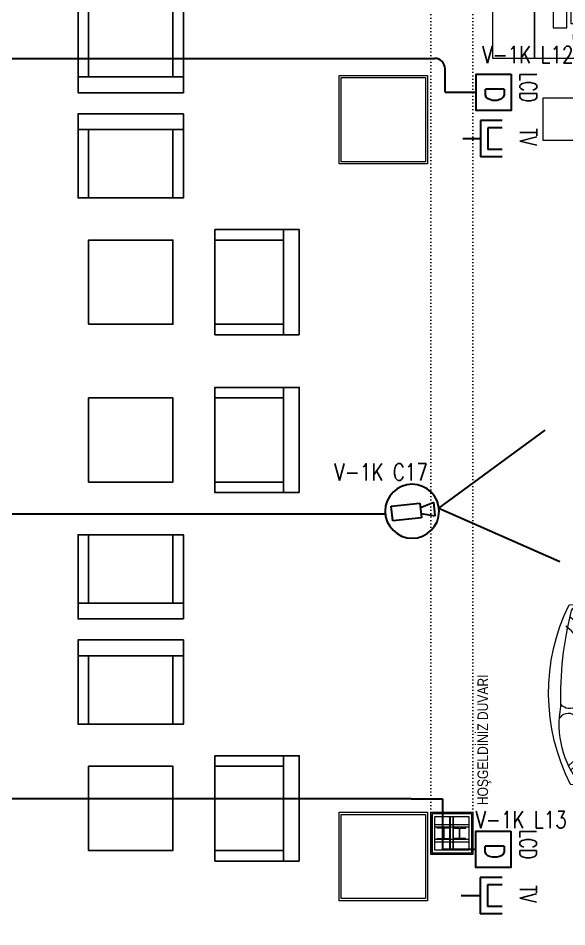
# Model space of a CAD drawing. Extents: x -1073 to 35213, y -1180 to 6950.
# Drawn here: x 4094 to 4615, y 1686 to 2549 of the extents above; entities that cross this region are included whole.
import ezdxf
from ezdxf.enums import TextEntityAlignment as Align

# ---------------------------------------------------------------- set-up
doc = ezdxf.new("R2010")
doc.units = 0
doc.header["$LTSCALE"] = 25
doc.linetypes.add('DOT2', pattern=[0.125, 0, -0.125])
doc.layers.get('0').update_dxf_attribs({"color": 9, "lineweight": 9})
for name, color, linetype, lineweight in [('01', 9, 'Continuous', 9), ('04', 9, 'Continuous', 9), ('05', 9, 'Continuous', 9), ('06D', 9, 'Continuous', 9), ('10', 9, 'Continuous', 9), ('14', 9, 'Continuous', 9), ('20', 9, 'DOT2', 9), ('21', 9, 'Continuous', 9), ('DATA TAVAN', 160, 'Continuous', 30), ('E-DAHİLİ DOME KAMERA', 7, 'Continuous', 30), ('E-DAHİLİ KAMERA', 7, 'Continuous', 30), ('E-DATA PRİZİ (RJ45)', 7, 'Continuous', 30), ('E-YAZI', 7, 'Continuous', 30)]:
    doc.layers.add(name, color=color, linetype=linetype, lineweight=lineweight)
doc.styles.add('E-YAZI', font='txttw.shx')
doc.styles.add('MuuM_TEXT-STANDART', font='ARIALN.TTF')

# ---------------------------------------------------------------- blocks, each defined once
blk = doc.blocks.new('p-kolon-80x80-vw')
at = {"layer": '01'}
blk.add_lwpolyline([(-40, -40), (-40, 40), (40, 40), (40, -40)], close=True, dxfattribs=at)
blk = doc.blocks.new('p-vw-hoşgeldin tak')
at = {"layer": '06D'}
for points in [[(-541.1, 3.9), (-541.1, 36.1), (-508.9, 36.1), (-508.9, 3.9)], [(-530.7, 21.81), (-530.7, 3.9), (-533.4, 3.9), (-533.4, 36.1), (-530.7, 36.1)], [(-516.6, 21.81), (-516.6, 3.9), (-519.3, 3.9), (-519.3, 36.1), (-516.6, 36.1)], [(-541.1, 21.81), (-508.9, 21.81), (-508.9, 19.11), (-541.1, 19.11), (-541.1, 21.81)], [(-541.1, 21.39), (-508.9, 21.39), (-508.9, 18.69), (-541.1, 18.69), (-541.1, 21.39)]]:
    blk.add_lwpolyline(points, close=True, dxfattribs=at)
at = {"layer": '10'}
for points in [[(-545, 0), (-545, 40), (-505, 40), (-505, 0)], [(-506.2, 38.8), (-543.8, 38.8), (-506.2, 38.8), (-506.2, 1.2), (-543.8, 1.2), (-543.8, 38.8)]]:
    blk.add_lwpolyline(points, close=True, dxfattribs=at)
for points in [[(-530.7, 21.81), (-530.7, 33.81), (-529.9, 33.81), (-529.9, 29.26, 0.414214), (-528.7, 28.06), (-521.3, 28.06, 0.414214), (-520.1, 29.26), (-520.1, 33.81), (-519.3, 33.81), (-519.3, 21.81), (-520.1, 21.81), (-520.1, 26.36, 0.414214), (-521.3, 27.56), (-528.7, 27.56, 0.414214), (-529.9, 26.36), (-529.9, 21.81)], [(-530.7, 18.69), (-530.7, 6.69), (-529.9, 6.69), (-529.9, 11.24, -0.414214), (-528.7, 12.44), (-521.3, 12.44, -0.414214), (-520.1, 11.24), (-520.1, 6.69), (-519.3, 6.69), (-519.3, 18.69), (-520.1, 18.69), (-520.1, 14.14, -0.414214), (-521.3, 12.94), (-528.7, 12.94, -0.414214), (-529.9, 14.14), (-529.9, 18.69)]]:
    blk.add_lwpolyline(points, format="xyb", close=True, dxfattribs=at)
at = {"layer": '20'}
for points in [[(-505, 40), (811, 40)], [(-505, 0), (811, 0)]]:
    blk.add_lwpolyline(points, dxfattribs=at)
blk = doc.blocks.new('m-vw-sehpa')
at = {"lineweight": -3, "ltscale": 0.5}
blk.add_lwpolyline([(0, 0), (80, 0), (80, -80), (0, -80)], close=True, dxfattribs=at)
blk = doc.blocks.new('m-vw-tekli koltuk')
at = {"lineweight": -3, "ltscale": 0.5}
blk.add_lwpolyline([(-50, 0), (50, 0), (50, -80), (-50, -80)], close=True, dxfattribs=at)
for points in [[(-50, -15), (-50, -15), (50, -15)], [(-40, -15), (-40, -15), (-40, -80)], [(40, -15), (40, -15), (40, -80)]]:
    blk.add_lwpolyline(points, dxfattribs=at)
blk = doc.blocks.new('p-araba-caddy')
for points in [[(4.26, 87.51), (96.49, 89.41), (104.41, 102.92), (112.34, 100.13), (105.35, 88.48), (403.12, 88.69), (392.45, 85.45), (418.68, 84.42, -0.236784), (423.23, -86.05), (112.38, -97.42), (113.04, -112.56), (99.21, -96.1), (12.07, -96.13, -0.35315), (-45.78, -38.19), (-47.76, 31.57, -0.418979), (4.26, 87.51, -0.014091)], [(2.59, 87.13), (-12.8, 80.33, 0.245122), (-38.23, 40.61, 1.092698)], [(409.1, 84.81, -0.220393), (429.15, 10.65, -0.069309), (420.89, -80.59, -0.369387), (413.22, -85.28, 0.321855)], [(64.08, 71.92), (123.59, 65.82, 0.084966), (128.47, -72.87, -0.035125), (66.42, -79.48, -0.194351), (64.08, 71.92, 5.525286)], [(420.8, 66.63), (409.14, 55.57, -0.115145), (408.6, -46.74, 0.095225), (425.84, -65.72, -1.448896)], [(198.7, 59.31), (404.34, 58.71, -0.170159), (399.21, -57.46), (133.8, -68.34)], [(414.2, 20.68, 0.498413), (429.89, 21.34, -5.209749)], [(414.6, 10.43, -0.389225), (429.11, 8.84, 0.453338)], [(-37.08, -40.41), (-20.32, -78.19, 0.180747), (-6.04, -89.68), (12.07, -96.13)]]:
    blk.add_lwpolyline(points, format="xyb")
for points in [[(128.39, 63.59), (198.34, 59.3), (187.01, 88.59)], [(-16.56, 71.13), (53.81, 76), (63.98, 81.75), (88.77, 77.77), (93.64, 84.4), (100.28, 80.42), (104.7, 83.08), (183.48, 83.52), (188.35, 71.13), (129.93, 71.13)], [(220.11, 84.66), (385.27, 81.17), (382, 68.06), (219.94, 73.15), (220.11, 84.66)], [(277.68, 83.09), (275.35, 70.89)], [(330.01, 82.53), (330.93, 69.98)], [(404.84, 57.96), (419.34, 71.17)], [(36.43, 59.8), (-33.06, 43.83), (-47.93, 36.03), (-46.07, -36.03), (-30.09, -43.83), (45.17, -66.5)], [(-33.17, 43.72), (-32.97, -41.82)], [(-42.85, 38.7), (-42.67, -37.69)], [(-39.62, 40.39), (-39.44, -39.27)], [(-36.39, 42.08), (-36.21, -40.84)], [(399.21, -57.46), (422.7, -74.75)], [(217.67, -71.23), (380.57, -66), (385.81, -78.37), (219.1, -84.08), (217.19, -71.23)], [(277.5, -68.54), (278.55, -81.67)], [(328.6, -68.26), (329.42, -80.94)], [(-13.38, -77.2), (54.33, -79.85), (68.94, -86.49), (98.59, -88.7), (103.01, -86.93), (110.98, -96.22), (108.33, -88.7), (191.09, -89.14), (191.97, -93.56)], [(118.18, -77.55), (201.93, -75.8), (199.3, -94.64)]]:
    blk.add_lwpolyline(points)
blk.add_lwpolyline([(53.8, 75.95), (130, 70.57, 0.08903), (133.77, -71.93, -0.153631), (54.26, -80.6, -0.218697)], format="xyb", close=True)
blk = doc.blocks.new('p- caddy')
for p, q in [((-86.52, 354.02), (-175.71, 289.92)), ((97.81, 351.94), (187, 287.83))]:
    blk.add_line(p, q)
blk.add_arc((-86.52, 354.02), 109.84, 215.7081, 269.02404)
at = {"extrusion": (0, 0, -1)}
blk.add_arc((-97.81, 351.94), 109.84, 215.7081, 269.02404, dxfattribs=at)
at = {"rotation": 268.9244510197643}
blk.add_blockref('p-araba-caddy', (10.6, 442.15), dxfattribs=at)
blk = doc.blocks.new('m-vw-sandalye')
at = {"lineweight": -3, "ltscale": 0.5}
blk.add_lwpolyline([(-20.5, 0), (20.5, 0), (20.5, -6), (-20.5, -6)], close=True, dxfattribs=at)
blk.add_lwpolyline([(-25.5, -9), (25.5, -9), (23.11, -45.65, -0.395265), (13.13, -55), (-13.13, -55, -0.395265), (-23.11, -45.65)], format="xyb", close=True, dxfattribs=at)
blk = doc.blocks.new('m-vw-bilgisayar-2')
for points in [[(38, 60), (18, 60), (18, 70), (38, 70)], [(10, 21), (21, 21), (21, -21), (10, -21)], [(25, 25), (38, 25), (38, -25), (25, -25)], [(12, -31), (19, -31), (19, -36), (12, -36)]]:
    blk.add_lwpolyline(points, close=True)
blk = doc.blocks.new('danısma')
at = {"layer": '05'}
for p, q in [((-5954.55, 23526.46), (-5954.55, 23486.46)), ((-5864.55, 23526.46), (-5864.55, 23486.46)), ((-5774.55, 23526.46), (-5774.55, 23486.46)), ((-5684.55, 23526.46), (-5684.55, 23486.46)), ((-5594.55, 23526.46), (-5594.55, 23486.46)), ((-5504.55, 23526.46), (-5504.55, 23486.46)), ((-5414.55, 23526.46), (-5414.55, 23486.46)), ((-5324.55, 23526.46), (-5324.55, 23486.46)), ((-5959.55, 23481.46), (-5999.55, 23481.46)), ((-5279.55, 23481.46), (-5319.55, 23481.46)), ((-5959.55, 23391.46), (-5999.55, 23391.46)), ((-5279.55, 23391.46), (-5319.55, 23391.46)), ((-5279.55, 23301.46), (-5319.55, 23301.46))]:
    blk.add_line(p, q, dxfattribs=at)
blk.add_lwpolyline([(-5279.55, 23301.46), (-5279.55, 23526.46), (-5999.55, 23526.46), (-5999.55, 23301.46), (-5959.55, 23301.46), (-5959.55, 23486.46), (-5319.55, 23486.46), (-5319.55, 23301.46), (-5279.55, 23301.46)], dxfattribs=at)
for points in [[(-5959.55, 23486.46), (-5959.55, 23430.86), (-5319.55, 23430.86), (-5319.55, 23486.46), (-5409.55, 23486.46)], [(-5959.55, 23301.46), (-5903.95, 23301.46), (-5903.95, 23486.46), (-5959.55, 23486.46)], [(-5319.55, 23301.46), (-5375.15, 23301.46), (-5375.15, 23486.46), (-5319.55, 23486.46)], [(-5951.55, 23223.47), (-5411.55, 23223.47), (-5411.55, 23263.47), (-5951.55, 23263.47)]]:
    blk.add_lwpolyline(points, close=True, dxfattribs=at)
at = {"layer": '05', "rotation": 90}
for p in [(-5784.55, 23430.86), (-5644.55, 23430.86)]:
    blk.add_blockref('m-vw-bilgisayar-2', p, dxfattribs=at)
at = {"layer": '05', "xscale": -1, "rotation": 270}
blk.add_blockref('m-vw-bilgisayar-2', (-5530.39, 23430.86), dxfattribs=at)
at = {"layer": '05'}
blk.add_blockref('m-vw-bilgisayar-2', (-5375.15, 23361.29), dxfattribs=at)
at = {"layer": '05', "xscale": -1}
blk.add_blockref('m-vw-bilgisayar-2', (-5903.95, 23355.35), dxfattribs=at)
at = {"layer": '05', "lineweight": -3}
for p, rotation in [((-5784.55, 23370.86), 180), ((-5644.55, 23370.86), 180), ((-5504.55, 23370.86), 180), ((-5435.15, 23343.12), 90)]:
    blk.add_blockref('m-vw-sandalye', p, dxfattribs=dict(at, rotation=rotation))
at = {"layer": '05', "lineweight": -3, "xscale": -1, "rotation": 270}
blk.add_blockref('m-vw-sandalye', (-5843.95, 23345.27), dxfattribs=at)
blk = doc.blocks.new('100_DAHİLİ DOME KAMERA')
at = {"layer": 'E-DAHİLİ DOME KAMERA', "color": 4}
for p, q in [((-1.936, 0.715), (-1.936, -0.689)), ((0.82, 0.715), (-1.936, 0.715)), ((0.82, -0.689), (0.82, 0.715)), ((0.82, 0.294), (2.131, 0.668)), ((2.131, 0.668), (2.131, -0.643)), ((-1.936, -0.689), (0.82, -0.689)), ((0.82, -0.268), (2.131, -0.643))]:
    blk.add_line(p, q, dxfattribs=at)
at = {"layer": 'E-DAHİLİ DOME KAMERA', "color": 4, "linetype": 'Continuous'}
blk.add_circle((0, 0), 2.566, dxfattribs=at)
at = {"layer": 'E-DAHİLİ KAMERA', "color": 4}
for q in [(13.416, 6.264), (13.416, -6.264)]:
    blk.add_line((2.566, 0), q, dxfattribs=at)

msp = doc.modelspace()

# ---------------------------------------------------------------- linework, layer by layer
at = {"layer": '14'}
for points in [[(4398.84, 2494.5), (4482.84, 2494.5), (4482.84, 2410.5), (4398.84, 2410.5)], [(4398.84, 1794.5), (4482.84, 1794.5), (4482.84, 1710.5), (4398.84, 1710.5)]]:
    msp.add_lwpolyline(points, close=True, dxfattribs=at)
at = {"layer": 'DATA TAVAN'}
for p, q in [((3989.22, 2510.84), (4489.46, 2510.84)), ((4499.46, 2478.59), (4499.46, 2500.84)), ((4499.46, 2478.59), (4499.46, 2478.59)), ((4442.61, 2077.74), (3989.22, 2077.74)), ((4467.18, 1807.13), (3989.22, 1807.13)), ((4467.18, 1807.13), (4497.03, 1807.13)), ((4497.03, 1807.13), (4497.03, 1759.35))]:
    msp.add_line(p, q, dxfattribs=at)
msp.add_arc((4489.46, 2500.84), 10, 0, 90, dxfattribs=at)
at = {"layer": 'E-DATA PRİZİ (RJ45)', "color": 1}
for p, q in [((4499.46, 2478.59), (4528.85, 2478.59)), ((4553.71, 2451.67), (4533.06, 2451.67)), ((4533.06, 2451.67), (4533.06, 2417.26)), ((4539.94, 2444.79), (4539.94, 2424.15)), ((4553.71, 2444.79), (4539.94, 2444.79)), ((4533.06, 2434.47), (4516.26, 2434.47)), ((4553.71, 2424.15), (4539.94, 2424.15)), ((4553.71, 2417.26), (4533.06, 2417.26)), ((4497.03, 1759.35), (4528.66, 1759.35)), ((4553.51, 1732.43), (4532.87, 1732.43)), ((4532.87, 1732.43), (4532.87, 1698.02)), ((4539.75, 1725.55), (4539.75, 1704.91)), ((4553.51, 1725.55), (4539.75, 1725.55)), ((4532.87, 1715.23), (4514.58, 1715.23)), ((4553.51, 1704.91), (4539.75, 1704.91)), ((4553.51, 1698.02), (4532.87, 1698.02))]:
    msp.add_line(p, q, dxfattribs=at)
for points in [[(4562.15, 2495.79), (4562.15, 2461.39), (4528.85, 2461.39), (4528.85, 2495.79)], [(4561.96, 1776.55), (4561.96, 1742.15), (4528.66, 1742.15), (4528.66, 1776.55)]]:
    msp.add_lwpolyline(points, close=True, dxfattribs=at)

# ---------------------------------------------------------------- block references
for p in [(4440.84, 2452.5), (4440.84, 1752.5)]:
    msp.add_blockref('p-kolon-80x80-vw', p)
at = {"layer": '04', "rotation": 270}
for p in [(4596.64, 1908.19), (4596.64, 1542.5)]:
    msp.add_blockref('p- caddy', p, dxfattribs=at)
at = {"layer": '05'}
msp.add_blockref('danısma', (10543.89, -20790.46), dxfattribs=at)
at = {"layer": '05', "lineweight": -3}
for name, p, rotation in [('m-vw-tekli koltuk', (4200.84, 2478.19), 180), ('m-vw-sehpa', (4160.84, 2258.19), 90), ('m-vw-sehpa', (4160.84, 2108.19), 90), ('m-vw-tekli koltuk', (4200.84, 1978.19), 180), ('m-vw-sehpa', (4160.84, 1758.19), 90)]:
    msp.add_blockref(name, p, dxfattribs=dict(at, rotation=rotation))
at = {"layer": '05', "lineweight": -3, "xscale": -1}
for p in [(4200.84, 2458.19), (4200.84, 1958.19)]:
    msp.add_blockref('m-vw-tekli koltuk', p, dxfattribs=at)
at = {"layer": '05', "lineweight": -3, "xscale": -1, "rotation": 270}
for p in [(4360.84, 2298.19), (4360.84, 2148.19), (4360.84, 1798.19)]:
    msp.add_blockref('m-vw-tekli koltuk', p, dxfattribs=at)
at = {"layer": '10', "rotation": 89.99999999999999}
msp.add_blockref('p-vw-hoşgeldin tak', (4525.84, 2299.5), dxfattribs=at)
at = {"layer": 'E-DAHİLİ DOME KAMERA', "xscale": -9.999999999999998, "yscale": 9.999999999999998, "zscale": 9.999999999999998, "rotation": 186.2543351779501}
msp.add_blockref('100_DAHİLİ DOME KAMERA', (4468.11, 2080.54), dxfattribs=at)

# ---------------------------------------------------------------- texts
at = {"layer": '21', "style": 'MuuM_TEXT-STANDART'}
msp.add_text('HOŞGELDİNİZ DUVARI', height=10, rotation=90, dxfattribs=at).set_placement((4530.21, 1801.26), align=Align.TOP_LEFT)
at = {"layer": 'E-DATA PRİZİ (RJ45)', "color": 1, "style": 'E-YAZI'}
for p in [(4537.67, 2484.75), (4537.48, 1765.51)]:
    msp.add_text('D', height=17.92, rotation=270, dxfattribs=at).set_placement(p)
at = {"layer": 'E-YAZI', "color": 6, "style": 'E-YAZI', "width": 0.8}
for s, p in [('V-1K L12', (4534.76, 2506.34)), ('V-1K C17', (4394.28, 2109.76)), ('V-1K L13', (4528.37, 1779.45))]:
    msp.add_text(s, height=16, dxfattribs=at).set_placement(p)
at = {"layer": 'E-YAZI', "color": 1, "style": 'E-YAZI', "width": 0.7}
for s, p in [('LCD', (4570.55, 2497.47)), ('TV', (4570.55, 2444.27)), ('LCD', (4570.36, 1778.23)), ('TV', (4570.36, 1725.03))]:
    msp.add_text(s, height=16, rotation=270, dxfattribs=at).set_placement(p)

doc.saveas('drawing.dxf')
